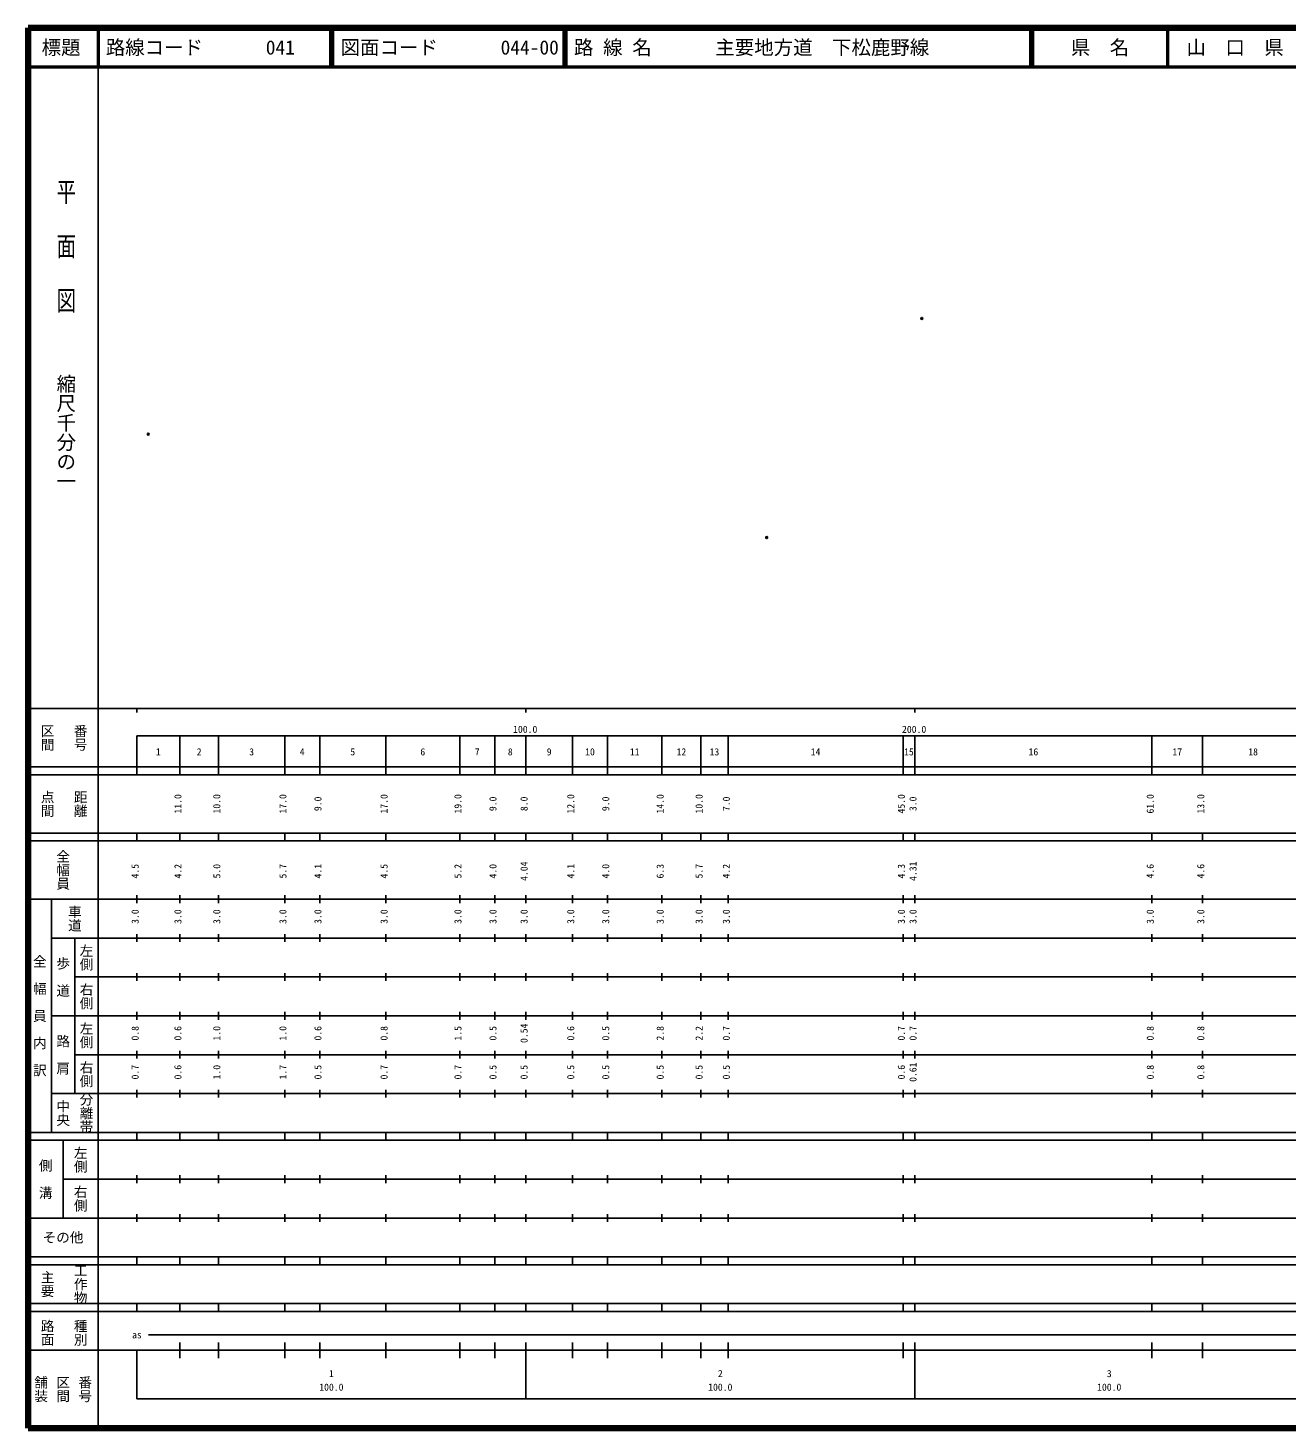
# Model space of a CAD drawing. Units: millimetres on the paper. Extents: x 40 to 680, y 20 to 380.
# Drawn here: x 40 to 363.7, y 20 to 380 of the extents above; entities that cross this region are included whole.
import ezdxf
from ezdxf.enums import TextEntityAlignment as Align

# ---------------------------------------------------------------- set-up
doc = ezdxf.new("R2010")
doc.units = ezdxf.units.MM
doc.header["$PDMODE"] = 32
doc.header["$PDSIZE"] = 0.5
doc.layers.add('M-OTRS', color=6, linetype='Continuous')
doc.layers.add('M-TTL-TXT', color=7, linetype='Continuous')
for name, color, linetype, lineweight in [('M-TTL', 2, 'Continuous', 140), ('M-TTL-BAND', 7, 'Continuous', 25), ('M-TTL-LINE', 7, 'Continuous', 50)]:
    doc.layers.add(name, color=color, linetype=linetype, lineweight=lineweight)
doc.styles.add('@ＭＳ ゴシック', font='')
doc.styles.add('ＭＳ ゴシック', font='')
doc.styles.get('@ＭＳ ゴシック').set_extended_font_data('@MS Gothic')
doc.styles.get('ＭＳ ゴシック').set_extended_font_data('MS Gothic')

msp = doc.modelspace()

# ---------------------------------------------------------------- linework, layer by layer
at = {"layer": 'M-OTRS'}
for p in [(269.794, 305.334), (70.933, 275.523), (229.927, 248.968)]:
    msp.add_point(p, dxfattribs=at)
at = {"layer": 'M-TTL'}
for p, q in [((40, 380), (40, 20)), ((680, 380), (40, 380)), ((40, 20), (680, 20))]:
    msp.add_line(p, q, dxfattribs=at)
at = {"layer": 'M-TTL-BAND'}
for p, q in [((58, 370), (58, 20)), ((40, 205), (579, 205)), ((68, 205), (68, 204)), ((168, 205), (168, 204)), ((268, 205), (268, 204)), ((68, 198), (579, 198)), ((68, 198), (68, 188)), ((79, 188), (79, 198)), ((89, 188), (89, 198)), ((106, 188), (106, 198)), ((115, 188), (115, 198)), ((132, 188), (132, 198)), ((151, 188), (151, 198)), ((160, 188), (160, 198)), ((168, 188), (168, 198)), ((180, 188), (180, 198)), ((189, 188), (189, 198)), ((203, 188), (203, 198)), ((213, 188), (213, 198)), ((220, 188), (220, 198)), ((265, 188), (265, 198)), ((268, 188), (268, 198)), ((329, 188), (329, 198)), ((342, 188), (342, 198)), ((40, 190), (579, 190)), ((40, 188), (579, 188)), ((40, 173), (579, 173)), ((68, 171), (68, 173)), ((79, 171), (79, 173)), ((89, 171), (89, 173)), ((106, 171), (106, 173)), ((115, 171), (115, 173)), ((132, 171), (132, 173)), ((151, 171), (151, 173)), ((160, 171), (160, 173)), ((168, 171), (168, 173)), ((180, 171), (180, 173)), ((189, 171), (189, 173)), ((203, 171), (203, 173)), ((213, 171), (213, 173)), ((220, 171), (220, 173)), ((265, 171), (265, 173)), ((268, 171), (268, 173)), ((329, 171), (329, 173)), ((342, 171), (342, 173)), ((40, 171), (579, 171)), ((40, 156), (579, 156)), ((46, 96), (46, 156)), ((68, 155), (68, 157)), ((79, 155), (79, 157)), ((89, 155), (89, 157)), ((106, 155), (106, 157)), ((115, 155), (115, 157)), ((132, 155), (132, 157)), ((151, 155), (151, 157)), ((160, 155), (160, 157)), ((168, 155), (168, 157)), ((180, 155), (180, 157)), ((189, 155), (189, 157)), ((203, 155), (203, 157)), ((213, 155), (213, 157)), ((220, 155), (220, 157)), ((265, 155), (265, 157)), ((268, 155), (268, 157)), ((329, 155), (329, 157)), ((342, 155), (342, 157)), ((46, 146), (579, 146)), ((52, 146), (52, 106)), ((68, 145), (68, 147)), ((79, 145), (79, 147)), ((89, 145), (89, 147)), ((106, 145), (106, 147)), ((115, 145), (115, 147)), ((132, 145), (132, 147)), ((151, 145), (151, 147)), ((160, 145), (160, 147)), ((168, 145), (168, 147)), ((180, 145), (180, 147)), ((189, 145), (189, 147)), ((203, 145), (203, 147)), ((213, 145), (213, 147)), ((220, 145), (220, 147)), ((265, 145), (265, 147)), ((268, 145), (268, 147)), ((329, 145), (329, 147)), ((342, 145), (342, 147)), ((68, 135), (68, 137)), ((79, 135), (79, 137)), ((89, 135), (89, 137)), ((106, 135), (106, 137)), ((115, 135), (115, 137)), ((132, 135), (132, 137)), ((151, 135), (151, 137)), ((160, 135), (160, 137)), ((168, 135), (168, 137)), ((180, 135), (180, 137)), ((189, 135), (189, 137)), ((203, 135), (203, 137)), ((213, 135), (213, 137)), ((220, 135), (220, 137)), ((265, 135), (265, 137)), ((268, 135), (268, 137)), ((329, 135), (329, 137)), ((342, 135), (342, 137)), ((52, 136), (579, 136)), ((46, 126), (579, 126)), ((68, 125), (68, 127)), ((79, 125), (79, 127)), ((89, 125), (89, 127)), ((106, 125), (106, 127)), ((115, 125), (115, 127)), ((132, 125), (132, 127)), ((151, 125), (151, 127)), ((160, 125), (160, 127)), ((168, 125), (168, 127)), ((180, 125), (180, 127)), ((189, 125), (189, 127)), ((203, 125), (203, 127)), ((213, 125), (213, 127)), ((220, 125), (220, 127)), ((265, 125), (265, 127)), ((268, 125), (268, 127)), ((329, 125), (329, 127)), ((342, 125), (342, 127)), ((52, 116), (579, 116)), ((68, 115), (68, 117)), ((79, 115), (79, 117)), ((89, 115), (89, 117)), ((106, 115), (106, 117)), ((115, 115), (115, 117)), ((132, 115), (132, 117)), ((151, 115), (151, 117)), ((160, 115), (160, 117)), ((168, 115), (168, 117)), ((180, 115), (180, 117)), ((189, 115), (189, 117)), ((203, 115), (203, 117)), ((213, 115), (213, 117)), ((220, 115), (220, 117)), ((265, 115), (265, 117)), ((268, 115), (268, 117)), ((329, 115), (329, 117)), ((342, 115), (342, 117)), ((46, 106), (579, 106)), ((68, 105), (68, 107)), ((79, 105), (79, 107)), ((89, 105), (89, 107)), ((106, 105), (106, 107)), ((115, 105), (115, 107)), ((132, 105), (132, 107)), ((151, 105), (151, 107)), ((160, 105), (160, 107)), ((168, 105), (168, 107)), ((180, 105), (180, 107)), ((189, 105), (189, 107)), ((203, 105), (203, 107)), ((213, 105), (213, 107)), ((220, 105), (220, 107)), ((265, 105), (265, 107)), ((268, 105), (268, 107)), ((329, 105), (329, 107)), ((342, 105), (342, 107)), ((40, 96), (579, 96)), ((40, 94), (579, 94)), ((49, 94), (49, 74)), ((68, 94), (68, 96)), ((79, 94), (79, 96)), ((89, 94), (89, 96)), ((106, 94), (106, 96)), ((115, 94), (115, 96)), ((132, 94), (132, 96)), ((151, 94), (151, 96)), ((160, 94), (160, 96)), ((168, 94), (168, 96)), ((180, 94), (180, 96)), ((189, 94), (189, 96)), ((203, 94), (203, 96)), ((213, 94), (213, 96)), ((220, 94), (220, 96)), ((265, 94), (265, 96)), ((268, 94), (268, 96)), ((329, 94), (329, 96)), ((342, 94), (342, 96)), ((49, 84), (579, 84)), ((68, 83), (68, 85)), ((79, 83), (79, 85)), ((89, 83), (89, 85)), ((106, 83), (106, 85)), ((115, 83), (115, 85)), ((132, 83), (132, 85)), ((151, 83), (151, 85)), ((160, 83), (160, 85)), ((168, 83), (168, 85)), ((180, 83), (180, 85)), ((189, 83), (189, 85)), ((203, 83), (203, 85)), ((213, 83), (213, 85)), ((220, 83), (220, 85)), ((265, 83), (265, 85)), ((268, 83), (268, 85)), ((329, 83), (329, 85)), ((342, 83), (342, 85)), ((40, 74), (579, 74)), ((68, 73), (68, 75)), ((79, 73), (79, 75)), ((89, 73), (89, 75)), ((106, 73), (106, 75)), ((115, 73), (115, 75)), ((132, 73), (132, 75)), ((151, 73), (151, 75)), ((160, 73), (160, 75)), ((168, 73), (168, 75)), ((180, 73), (180, 75)), ((189, 73), (189, 75)), ((203, 73), (203, 75)), ((213, 73), (213, 75)), ((220, 73), (220, 75)), ((265, 73), (265, 75)), ((268, 73), (268, 75)), ((329, 73), (329, 75)), ((342, 73), (342, 75)), ((40, 64), (579, 64)), ((40, 62), (579, 62)), ((68, 62), (68, 64)), ((79, 62), (79, 64)), ((89, 62), (89, 64)), ((106, 62), (106, 64)), ((115, 62), (115, 64)), ((132, 62), (132, 64)), ((151, 62), (151, 64)), ((160, 62), (160, 64)), ((168, 62), (168, 64)), ((180, 62), (180, 64)), ((189, 62), (189, 64)), ((203, 62), (203, 64)), ((213, 62), (213, 64)), ((220, 62), (220, 64)), ((265, 62), (265, 64)), ((268, 62), (268, 64)), ((329, 62), (329, 64)), ((342, 62), (342, 64)), ((40, 52), (579, 52)), ((68, 50), (68, 52)), ((79, 50), (79, 52)), ((89, 50), (89, 52)), ((106, 50), (106, 52)), ((115, 50), (115, 52)), ((132, 50), (132, 52)), ((151, 50), (151, 52)), ((160, 50), (160, 52)), ((168, 50), (168, 52)), ((180, 50), (180, 52)), ((189, 50), (189, 52)), ((203, 50), (203, 52)), ((213, 50), (213, 52)), ((220, 50), (220, 52)), ((265, 50), (265, 52)), ((268, 50), (268, 52)), ((329, 50), (329, 52)), ((342, 50), (342, 52)), ((40, 50), (579, 50)), ((71, 44), (565, 44)), ((40, 40), (579, 40)), ((68, 40), (68, 27.5)), ((79, 38), (79, 42)), ((89, 38), (89, 42)), ((106, 38), (106, 42)), ((115, 38), (115, 42)), ((132, 38), (132, 42)), ((151, 38), (151, 42)), ((160, 38), (160, 42)), ((168, 27.5), (168, 42)), ((180, 38), (180, 42)), ((189, 38), (189, 42)), ((203, 38), (203, 42)), ((213, 38), (213, 42)), ((220, 38), (220, 42)), ((265, 38), (265, 42)), ((268, 27.5), (268, 42)), ((329, 38), (329, 42)), ((342, 38), (342, 42)), ((68, 27.5), (579, 27.5))]:
    msp.add_line(p, q, dxfattribs=at)
at = {"layer": 'M-TTL-LINE'}
for p, q in [((58, 380), (58, 370)), ((117.75, 380), (117.75, 370)), ((118.25, 380), (118.25, 370)), ((177.75, 380), (177.75, 370)), ((178.25, 380), (178.25, 370)), ((297.75, 380), (297.75, 370)), ((298.25, 380), (298.25, 370)), ((333, 380), (333, 370)), ((40, 370), (680, 370))]:
    msp.add_line(p, q, dxfattribs=at)

# ---------------------------------------------------------------- texts
at = {"layer": 'M-TTL-BAND', "style": '@ＭＳ ゴシック', "width": 1.4}
msp.add_text('平  面  図', height=3.666, rotation=270, dxfattribs=at).set_placement((49.777, 306.475), align=Align.MIDDLE_RIGHT)
at = {"layer": 'M-TTL-BAND', "style": '@ＭＳ ゴシック'}
msp.add_text('縮尺千分の一', height=3.666, rotation=270, dxfattribs=at).set_placement((49.777, 261.03), align=Align.MIDDLE_RIGHT)
for s, p in [('区間', (45, 197.5)), ('番号', (53.5, 197.5)), ('点間', (45, 180.5)), ('距離', (53.5, 180.5)), ('全幅員', (49, 163.5)), ('車道', (52, 151)), ('左側', (55, 141)), ('全\u3000幅\u3000員\u3000内\u3000訳', (43, 126)), ('歩\u3000道', (49, 136)), ('右側', (55, 131)), ('左側', (55, 121)), ('路\u3000肩', (49, 116)), ('右側', (55, 111)), ('分離帯', (55, 101)), ('中央', (49, 101)), ('左側', (53.5, 89)), ('側\u3000溝', (44.5, 84)), ('右側', (53.5, 79)), ('工作物', (53.5, 57)), ('主要', (45, 57)), ('路面', (45, 44.5)), ('種別', (53.5, 44.5)), ('舗装', (43.333, 30)), ('区間', (49, 30)), ('番号', (54.667, 30))]:
    msp.add_text(s, height=2.566, rotation=270, dxfattribs=at).set_placement(p, align=Align.MIDDLE_CENTER)
at = {"layer": 'M-TTL-BAND', "style": 'ＭＳ ゴシック'}
for s, p in [('100.0', (167.844, 198.195)), ('200.0', (267.844, 198.195)), ('1', (73.5, 192.405)), ('2', (84, 192.405)), ('3', (97.5, 192.405)), ('4', (110.5, 192.405)), ('5', (123.5, 192.405)), ('6', (141.5, 192.405)), ('7', (155.5, 192.405)), ('8', (164, 192.405)), ('9', (174, 192.405)), ('10', (184.5, 192.405)), ('11', (196, 192.405)), ('12', (208, 192.405)), ('13', (216.5, 192.405)), ('14', (242.5, 192.405)), ('15', (266.5, 192.405)), ('16', (298.5, 192.405)), ('17', (335.5, 192.405)), ('18', (355, 192.405)), ('as', (68, 42.5)), ('1', (118, 32.523)), ('2', (218, 32.523)), ('3', (318, 32.523)), ('100.0', (118, 29.033)), ('100.0', (218, 29.033)), ('100.0', (318, 29.033))]:
    msp.add_text(s, height=1.833, dxfattribs=at).set_placement(p, align=Align.BOTTOM_CENTER)
for s, p in [('11.0', (80, 180.5)), ('10.0', (90, 180.5)), ('17.0', (107, 180.5)), ('9.0', (116, 180.5)), ('17.0', (133, 180.5)), ('19.0', (152, 180.5)), ('9.0', (161, 180.5)), ('8.0', (169, 180.5)), ('12.0', (181, 180.5)), ('9.0', (190, 180.5)), ('14.0', (204, 180.5)), ('10.0', (214, 180.5)), ('7.0', (221, 180.5)), ('45.0', (266, 180.5)), ('3.0', (269, 180.5)), ('61.0', (330, 180.5)), ('13.0', (343, 180.5)), ('4.5', (69, 163.174)), ('4.2', (80, 163.174)), ('5.0', (90, 163.174)), ('5.7', (107, 163.174)), ('4.1', (116, 163.174)), ('4.5', (133, 163.174)), ('5.2', (152, 163.174)), ('4.0', (161, 163.174)), ('4.04', (169, 163.174)), ('4.1', (181, 163.174)), ('4.0', (190, 163.174)), ('6.3', (204, 163.174)), ('5.7', (214, 163.174)), ('4.2', (221, 163.174)), ('4.3', (266, 163.174)), ('4.31', (269, 163.174)), ('4.6', (330, 163.174)), ('4.6', (343, 163.174)), ('3.0', (69, 151.5)), ('3.0', (80, 151.5)), ('3.0', (90, 151.5)), ('3.0', (107, 151.5)), ('3.0', (116, 151.5)), ('3.0', (133, 151.5)), ('3.0', (152, 151.5)), ('3.0', (161, 151.5)), ('3.0', (169, 151.5)), ('3.0', (181, 151.5)), ('3.0', (190, 151.5)), ('3.0', (204, 151.5)), ('3.0', (214, 151.5)), ('3.0', (221, 151.5)), ('3.0', (266, 151.5)), ('3.0', (269, 151.5)), ('3.0', (330, 151.5)), ('3.0', (343, 151.5)), ('0.8', (69, 121.5)), ('0.6', (80, 121.5)), ('1.0', (90, 121.5)), ('1.0', (107, 121.5)), ('0.6', (116, 121.5)), ('0.8', (133, 121.5)), ('1.5', (152, 121.5)), ('0.5', (161, 121.5)), ('0.54', (169, 121.5)), ('0.6', (181, 121.5)), ('0.5', (190, 121.5)), ('2.8', (204, 121.5)), ('2.2', (214, 121.5)), ('0.7', (221, 121.5)), ('0.7', (266, 121.5)), ('0.7', (269, 121.5)), ('0.8', (330, 121.5)), ('0.8', (343, 121.5)), ('0.7', (69, 111.5)), ('0.6', (80, 111.5)), ('1.0', (90, 111.5)), ('1.7', (107, 111.5)), ('0.5', (116, 111.5)), ('0.7', (133, 111.5)), ('0.7', (152, 111.5)), ('0.5', (161, 111.5)), ('0.5', (169, 111.5)), ('0.5', (181, 111.5)), ('0.5', (190, 111.5)), ('0.5', (204, 111.5)), ('0.5', (214, 111.5)), ('0.5', (221, 111.5)), ('0.6', (266, 111.5)), ('0.61', (269, 111.5)), ('0.8', (330, 111.5)), ('0.8', (343, 111.5))]:
    msp.add_text(s, height=1.833, rotation=90, dxfattribs=at).set_placement(p, align=Align.BOTTOM_CENTER)
msp.add_text('その他', height=2.566, dxfattribs=at).set_placement((49, 69), align=Align.MIDDLE_CENTER)
at = {"layer": 'M-TTL-TXT', "style": 'ＭＳ ゴシック'}
for s, p in [('標題', (48.5, 375)), ('県\u3000名', (315.625, 375)), ('山\u3000口\u3000県', (350.375, 375))]:
    msp.add_text(s, height=3.666, dxfattribs=at).set_placement(p, align=Align.MIDDLE_CENTER)
for s, p in [('路線コード', (60, 375)), ('041', (101.142, 375)), ('図面コード', (120.38, 375)), ('044-00', (161.521, 375)), ('路 線 名', (180.38, 375)), ('主要地方道\u3000下松鹿野線', (216.734, 375))]:
    msp.add_text(s, height=3.666, dxfattribs=at).set_placement(p, align=Align.MIDDLE_LEFT)

doc.saveas('drawing.dxf')
